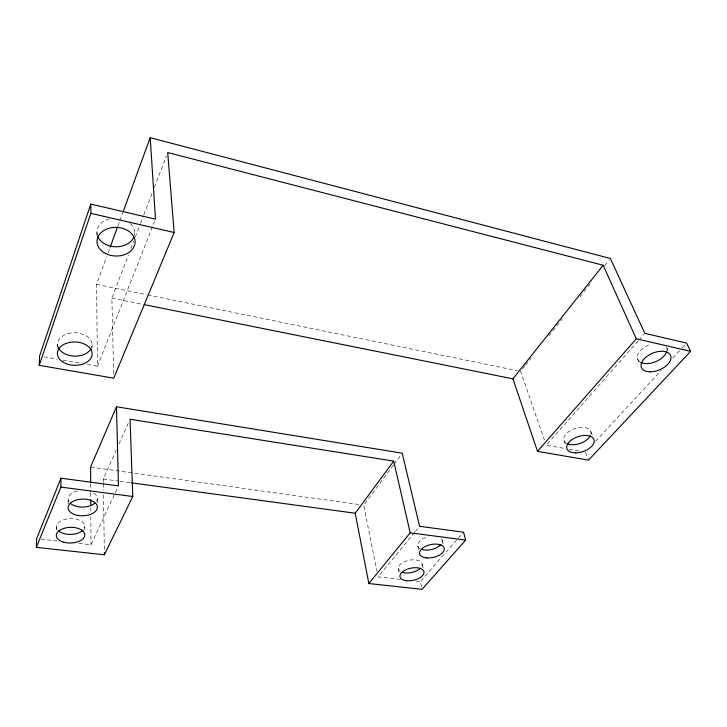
<?xml version="1.0" encoding="UTF-8"?>
<svg xmlns="http://www.w3.org/2000/svg" width="727" height="727" viewBox="0 0 727 727"><rect width="100%" height="100%" fill="white"/><g stroke="black" fill="none" stroke-linecap="round" stroke-linejoin="round"><path stroke-width="0.55" stroke-dasharray="3.63 2.73" d="M68.102 503.947L68.165 498.458M56.388 530.292L56.452 527.03M57.524 347.624L57.587 344.543M87.422 364.5L97.436 366.263L96.555 284.393L106.669 256.758M108.223 252.505L109.777 248.252M117.947 225.924L119.501 221.671M119.882 220.608L122.609 213.165M113.648 373.678L111.867 298.106L128.461 254.859M130.887 248.534L133.723 241.146M135.34 236.929L140.193 224.27M140.602 223.216L143.437 215.837M143.837 214.783L152.743 191.574M154.36 187.357L166.501 155.714M97.436 366.263L154.651 221.281M103.343 482.401L103.298 479.011L116.211 450.158M118.983 443.979L129.124 421.306M78.78 543.405L90.984 544.768L117.983 486.926M393.434 465.053L363.691 505.183L376.986 571.358M394.116 464.144L400.868 455.02M524.839 366.035L520.596 371.37L544.359 439.853M525.548 365.145L531.201 358.038M548.885 335.819L562.316 318.935M580.001 296.716L592.014 281.613M604.746 265.619L608.99 260.284M414.572 532.4L378.095 576.874L400.323 579.355M415.29 531.528L419.579 526.293M421.587 587.116L420.324 581.591L457.565 539.007M458.31 538.153L463.526 532.191M638.07 340.972L546.213 445.197L564.77 448.468M638.815 340.118L644.049 334.193M595.54 441.298L661.152 370.561M672.729 358.084L681.226 348.924M681.999 348.097L685.079 344.771M41.075 539.189L57.715 541.052M415.88 581.1L420.324 581.591M103.298 479.011L119.046 481.147M120.173 481.301L131.414 482.828M90.602 467.088L360.319 504.711M44.02 356.866L57.369 359.22M62.94 360.201L80.742 363.327M569.132 449.231L578.956 450.958M111.867 298.106L142.983 304.368M96.555 284.393L146.509 294.644M147.617 294.871L517.27 370.679M666.441 346.997L668.168 350.659M637.497 358.547L639.796 363.7M590.851 431.565L592.805 436.636M585.508 452.112L588.143 459.146M563.998 440.653L565.47 444.706M442.216 540.406L443.216 544.359M417.752 545.913L418.906 550.875M422.205 564.316L423.114 568.223M398.232 568.632L399.287 573.53M134.677 233.058L134.768 235.112M103.361 483.537L103.461 490.316M103.525 494.842L104.315 551.375M96.9 232.24L96.936 235.33M97.273 499.095L97.318 503.457M92.093 344.607L92.111 348.678M90.684 483.973L90.73 491.852M90.73 492.979L90.757 498.604M90.802 507.619L90.82 512.117M90.848 516.624L90.984 544.768M84.814 526.166L84.814 530.483M97.291 235.048A18.893 14.313 2.2 0 1 109.123 218.963M130.224 223.471A18.893 14.313 2.2 0 1 134.468 234.912M667.004 348.242A15.676 9.06 -22.6 0 1 666.986 350.741M639.778 361.792A15.676 9.06 -22.6 0 1 650.174 344.389M58.324 347.57A17.257 11.677 1.6 0 1 74.472 332.757A17.257 11.677 1.6 0 1 91.547 347.606M566.378 443.343A14.176 7.888 -18.5 0 1 574.848 428.576A14.176 7.888 -18.5 0 1 590.624 435.155M441.462 538.834A12.541 6.57 -12.7 0 1 442.143 542.16M420.142 548.731A12.541 6.57 -12.7 0 1 418.643 542.315A12.541 6.57 -12.7 0 1 428.53 536.69M400.168 571.44A12.195 6.234 -12 0 1 408.083 560.508A12.195 6.234 -12 0 1 421.914 566.006M57.051 529.047A14.195 7.879 -1.5 0 1 70.292 518.651A14.195 7.879 -1.5 0 1 84.387 528.202M93.801 493.051A14.595 8.388 -1.4 0 1 96.491 501.239M69.174 502.03A14.595 8.388 -1.4 0 1 78.989 490.652"/><path stroke-width="1.09" d="M36.35 547.367L60.85 487.081L60.995 478.202L118.456 485.909L116.474 406.757L402.222 453.194L419.579 526.293L463.526 532.191L465.643 540.097L422.096 589.324L368.834 583.536L355.221 513.235L393.716 461.118L130.042 419.243L132.768 496.496L104.37 554.765L36.35 547.367L36.641 538.689L60.995 478.202M39.24 365.327L39.567 356.085L90.802 204.087L155.478 219.172L150.216 137.676L610.407 258.503L644.794 333.339L686.624 343.099L690.65 351.314L588.516 460.155L537.507 451.349L512.935 378.84L603.156 265.237L167.71 152.543L174.153 232.513L113.748 378.194L39.24 365.327L90.857 213.356L90.802 204.087M110.168 247.189L117.556 226.988M122.999 212.102L150.216 137.676M116.474 406.757L90.602 467.088L90.684 482.846M368.834 583.536L410.192 532.836L393.716 461.118M537.507 451.349L636.298 338.818L690.65 351.314M60.85 487.081L132.768 496.496M410.192 532.836L465.643 540.097M131.414 482.828L355.221 513.235M144.091 304.595L512.935 378.84M90.857 213.356L174.153 232.513M603.156 265.237L636.298 338.818M104.334 552.511L104.37 554.765M90.766 499.731L90.793 505.365M133.95 236.729A18.893 14.313 2.2 0 1 115.675 246.78A18.893 14.313 2.2 0 1 97.572 235.957M666.75 351.623A15.676 9.06 -22.6 0 1 655.509 361.755A15.676 9.06 -22.6 0 1 640.532 362.264M91.111 348.569A17.257 11.677 1.6 0 1 74.454 356.112A17.257 11.677 1.6 0 1 58.324 347.57M590.279 435.918A14.176 7.888 -18.5 0 1 567.124 443.724M440.771 544.578A12.541 6.57 -12.7 0 1 422.387 549.603M420.315 568.278A12.195 6.234 -12 0 1 402.195 572.376M83.032 530.128A14.195 7.879 -1.5 0 1 58.578 530.892M94.792 503.211A14.595 8.388 -1.4 0 1 70.31 503.311M62.595 361.801A17.384 11.659 1.4 0 0 91.602 356.784A17.384 11.659 1.4 0 0 70.101 342.344A17.384 11.659 1.4 0 0 62.595 361.801M575.766 452.857A14.267 7.852 -18.4 0 0 593.968 439.671A14.267 7.852 -18.4 0 0 571.549 439.917A14.267 7.852 -18.4 0 0 575.766 452.857M650.156 371.833A15.785 9.033 -22.4 0 0 670.885 356.475A15.785 9.033 -22.4 0 0 646.975 356.33A15.785 9.033 -22.4 0 0 650.156 371.833M102.334 251.433A19.047 14.313 1.9 0 0 134.359 245.935A19.047 14.313 1.9 0 0 111.476 227.742A19.047 14.313 1.9 0 0 102.334 251.433M74.418 514.498A14.685 8.351 -1.6 0 0 97.354 507.828A14.685 8.351 -1.6 0 0 76.38 500.04A14.685 8.351 -1.6 0 0 74.418 514.498M63.576 542.169A14.276 7.843 -1.6 0 0 84.823 534.808A14.276 7.843 -1.6 0 0 63.24 528.593A14.276 7.843 -1.6 0 0 63.576 542.169M426.867 557.918A12.613 6.534 -12.7 0 0 444.206 548.312A12.613 6.534 -12.7 0 0 424.595 546.831A12.613 6.534 -12.7 0 0 426.867 557.918M406.338 580.7A12.259 6.198 -11.9 0 0 424.032 572.14A12.259 6.198 -11.9 0 0 405.548 569.923A12.259 6.198 -11.9 0 0 406.338 580.7"/></g></svg>
